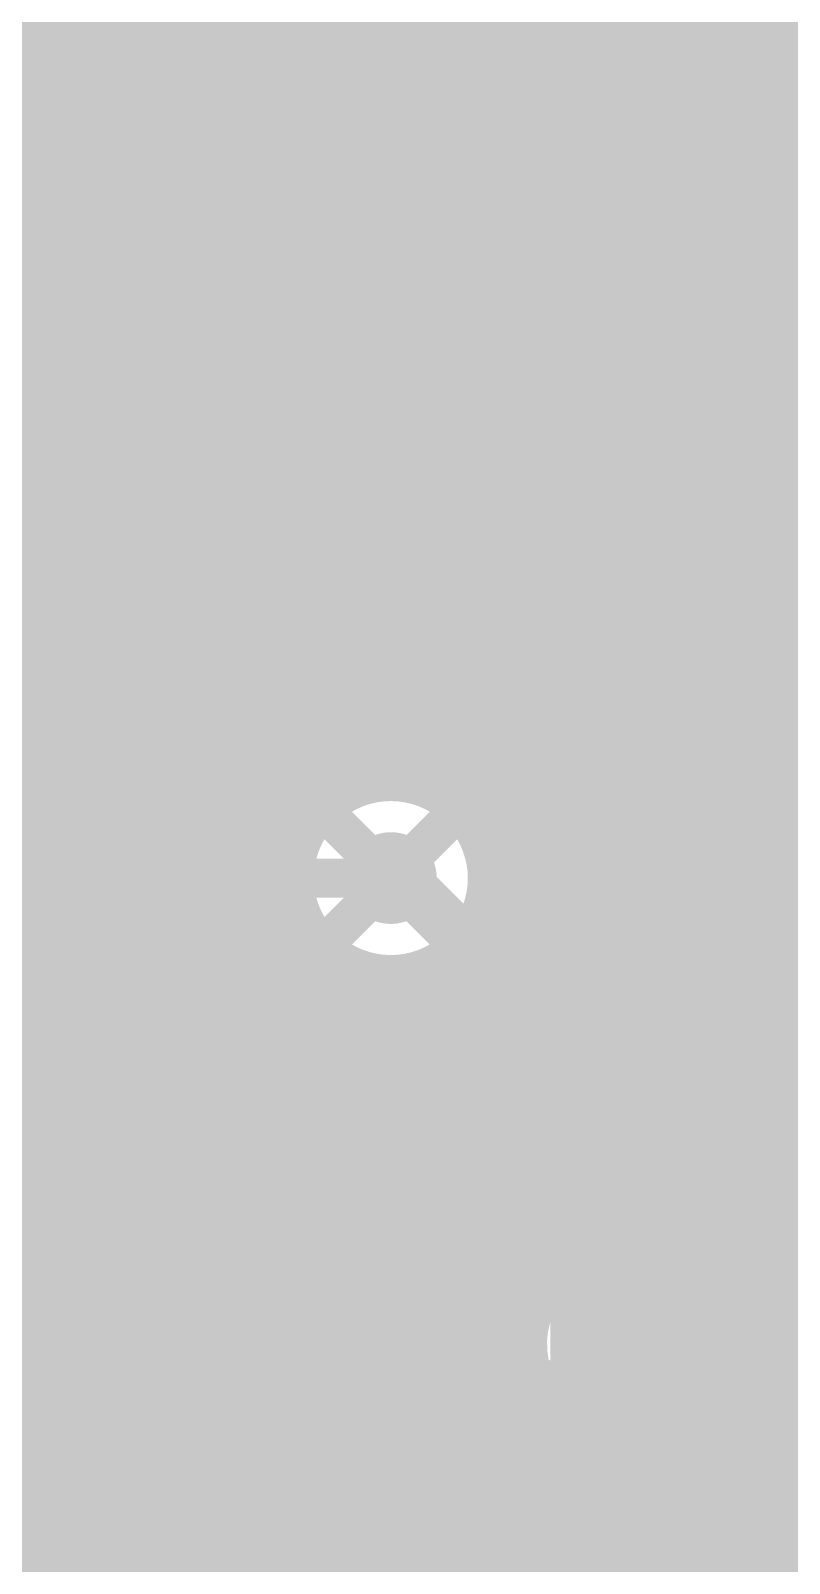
# Model space of a CAD drawing. Extents: x -3 to 92, y -53 to 125.
# Drawn here: x 41.21 to 46.16, y 48.74 to 58.75 of the extents above; entities that cross this region are included whole.
import ezdxf

# ---------------------------------------------------------------- set-up
doc = ezdxf.new("R2010")
doc.units = 0
doc.header["$MEASUREMENT"] = 0
doc.layers.get('0').update_dxf_attribs({"linetype": 'CONTINUOUS'})
for name, color, linetype in [('23-325-0_AST', 7, 'CONTINUOUS'), ('23-325-0_BOT', 7, 'CONTINUOUS'), ('23-325-0_DRD', 2, 'CONTINUOUS'), ('23-325-0_IN1', 4, 'CONTINUOUS'), ('23-325-0_IN2', 3, 'CONTINUOUS'), ('23-325-0_SMT', 10, 'CONTINUOUS'), ('23-325-0_SPT', 14, 'CONTINUOUS'), ('23-325-0_SST', 9, 'CONTINUOUS'), ('23-325-0_TOP', 12, 'CONTINUOUS'), ('THRUHOLE_TAP', 8, 'CONTINUOUS')]:
    doc.layers.add(name, color=color, linetype=linetype)

# ---------------------------------------------------------------- blocks, each defined once
blk = doc.blocks.new('ROUND_68')
at = {"const_width": 0.29972}
blk.add_lwpolyline([(-0.14986, 0, 1), (0.14986, 0, 1)], format="xyb", close=True, dxfattribs=at)
blk = doc.blocks.new('ROUND_78')
at = {"const_width": 0.29972}
blk.add_lwpolyline([(-0.14986, 0, 1), (0.14986, 0, 1)], format="xyb", close=True, dxfattribs=at)
blk = doc.blocks.new('ROUND_79')
at = {"const_width": 0.29972}
blk.add_lwpolyline([(-0.14986, 0, 1), (0.14986, 0, 1)], format="xyb", close=True, dxfattribs=at)
blk = doc.blocks.new('RECTANGLE_4')
blk.add_solid([(0.4826, 0.4064), (0.4826, -0.4064), (-0.4826, 0.4064), (-0.4826, -0.4064)])
blk = doc.blocks.new('ROUND_84')
at = {"const_width": 0.10033}
blk.add_lwpolyline([(-0.050164, 0, 1), (0.050164, 0, 1)], format="xyb", close=True, dxfattribs=at)

msp = doc.modelspace()

# ---------------------------------------------------------------- linework, layer by layer
at = {"layer": '23-325-0_AST', "const_width": 0.1524}
for points in [[(41.25468, 61.30544), (41.25468, 56.80456), (41.25468, 51.41468), (32.40532, 51.41468), (32.40532, 53.56352)], [(41.25468, 56.80456), (40.60444, 56.80456)], [(45.9105, 46.7995), (45.9105, 49.7205), (44.2722, 49.7205), (44.2722, 46.7995), (45.9105, 46.7995)], [(45.03674, 49.27346), (44.86656, 49.33188), (44.69892, 49.33188), (44.52874, 49.27346), (44.52874, 48.91786), (44.69892, 48.8569), (44.86656, 48.8569), (45.03674, 48.91786), (45.03674, 49.27346), (45.20692, 49.33188), (45.37456, 49.33188), (45.54474, 49.27346), (45.54474, 48.91786), (45.37456, 48.8569), (45.20692, 48.8569), (45.03674, 48.91786)]]:
    msp.add_lwpolyline(points, dxfattribs=at)
at = {"layer": '23-325-0_BOT', "const_width": 0.254}
for points in [[(41.275, 124.46), (41.275, 50.41646)], [(41.5036, 124.46), (41.5036, 46.101)], [(41.7322, 124.46), (41.7322, 46.101)], [(41.9608, 124.46), (41.9608, 46.101)], [(42.1894, 124.46), (42.1894, 49.68748)], [(42.418, 124.46), (42.418, 50.03038)], [(44.958, 80.772), (45.847, 79.883), (45.847, 51.562), (46.482, 50.927), (46.482, 45.72)], [(45.0088, 75.6412), (45.0088, 73.3552), (44.323, 72.6694), (44.323, 69.469), (45.339, 68.453), (45.339, 53.086), (44.069, 51.816), (44.069, 46.228), (43.18, 45.339)], [(44.2468, 68.8975), (44.2468, 52.63896)], [(44.4754, 68.6689), (44.4754, 52.86756)], [(42.6466, 68.46062), (42.6466, 50.1396)], [(44.704, 68.4403), (44.704, 53.09616)], [(42.8752, 68.27012), (42.8752, 50.8762)], [(44.8818, 68.2625), (44.8818, 53.27396)], [(43.1038, 65.85966), (43.1038, 53.6448)], [(44.0182, 65.85966), (44.0182, 53.6448)], [(43.3324, 65.70726), (43.3324, 53.79974)], [(43.561, 65.66408), (43.561, 53.84292)], [(43.7896, 65.70726), (43.7896, 53.79974)], [(44.8818, 58.7502), (40.7162, 58.7502)], [(44.8818, 58.5216), (40.7162, 58.5216)], [(44.8818, 58.293), (40.7162, 58.293)], [(44.8818, 58.0644), (40.7162, 58.0644)], [(44.8818, 57.8358), (40.7162, 57.8358)], [(44.8818, 57.6072), (40.7162, 57.6072)], [(44.8818, 57.3786), (40.7162, 57.3786)], [(44.8818, 57.15), (40.7162, 57.15)], [(44.8818, 56.9214), (40.7162, 56.9214)], [(44.8818, 56.6928), (40.7162, 56.6928)], [(44.8818, 56.4642), (40.7162, 56.4642)], [(44.8818, 56.2356), (40.7162, 56.2356)], [(44.8818, 56.007), (40.7162, 56.007)], [(44.8818, 55.7784), (40.7162, 55.7784)], [(44.8818, 55.5498), (40.7162, 55.5498)], [(44.8818, 55.3212), (40.7162, 55.3212)], [(44.8818, 55.0926), (40.7162, 55.0926)], [(44.8818, 54.864), (40.7162, 54.864)], [(44.8818, 54.6354), (40.7162, 54.6354)], [(44.8818, 54.4068), (40.7162, 54.4068)], [(44.8818, 54.1782), (40.7162, 54.1782)], [(44.8818, 53.9496), (40.7162, 53.9496)], [(43.18762, 53.721), (40.7162, 53.721)], [(44.8818, 53.721), (43.93184, 53.721)], [(42.99712, 53.4924), (40.7162, 53.4924)], [(44.8818, 53.4924), (44.12488, 53.4924)], [(42.93362, 53.2638), (40.7162, 53.2638)], [(44.8818, 53.27396), (43.74896, 52.14366)], [(44.8691, 53.2638), (44.18838, 53.2638)], [(42.95648, 53.0352), (40.7162, 53.0352)], [(44.6405, 53.0352), (44.16552, 53.0352)], [(43.0784, 52.8066), (40.7162, 52.8066)], [(43.1038, 52.77866), (43.1038, 51.0159)], [(44.0182, 52.77866), (44.0182, 52.41036)], [(44.4119, 52.8066), (44.04106, 52.8066)], [(44.1833, 52.578), (40.7162, 52.578)], [(43.3324, 52.62626), (43.3324, 51.04892)], [(43.561, 52.58308), (43.561, 50.99558)], [(43.7896, 52.62626), (43.7896, 52.18176)], [(45.3898, 52.4891), (44.5262, 51.6255)], [(45.3898, 52.4891), (45.3898, 51.562)], [(43.9547, 52.3494), (40.7162, 52.3494)], [(45.3898, 52.3494), (45.24756, 52.3494)], [(45.1612, 52.2605), (45.1612, 50.78984)], [(43.72864, 52.1208), (40.7162, 52.1208)], [(45.3898, 52.1208), (45.01896, 52.1208)], [(44.9326, 52.0319), (44.9326, 50.7746)], [(43.61688, 51.8922), (40.7162, 51.8922)], [(45.3898, 51.8922), (44.79036, 51.8922)], [(43.6118, 51.816), (43.6118, 50.97018)], [(44.704, 51.8033), (44.704, 50.66538)], [(43.6118, 51.6636), (40.7162, 51.6636)], [(45.3898, 51.6636), (44.56176, 51.6636)], [(44.5262, 51.6255), (44.5262, 50.45456)], [(45.3898, 51.562), (45.3898, 50.71618)], [(43.6118, 51.435), (40.7162, 51.435)], [(45.40758, 51.435), (44.5262, 51.435)], [(43.6118, 51.2064), (40.7162, 51.2064)], [(45.5549, 51.2064), (44.5262, 51.2064)], [(45.52696, 51.23434), (46.0248, 50.7365)], [(45.6184, 51.1429), (45.6184, 50.50028)], [(40.7162, 50.98796), (41.21658, 50.48758)], [(43.0149, 50.9778), (40.72636, 50.9778)], [(45.7835, 50.9778), (44.5262, 50.9778)], [(45.847, 50.9143), (45.847, 24.83358)], [(42.77106, 50.7492), (40.95496, 50.7492)], [(44.84878, 50.7492), (44.5262, 50.7492)], [(46.0121, 50.7492), (45.32122, 50.7492)], [(46.0248, 50.7365), (46.0248, 46.1518)], [(42.6847, 50.5206), (41.18356, 50.5206)], [(44.5643, 50.5206), (44.5262, 50.5206)], [(46.0248, 50.5206), (45.6057, 50.5206)], [(42.68978, 50.292), (41.33342, 50.292)], [(46.0248, 50.292), (45.70222, 50.292)], [(41.3512, 50.165), (41.3512, 46.101)], [(42.46372, 50.0634), (41.3512, 50.0634)], [(46.0248, 50.0634), (45.7073, 50.0634)], [(43.561, 49.84242), (43.561, 46.36516)], [(43.6118, 49.86782), (43.6118, 46.41596)], [(44.5262, 49.8729), (44.5262, 46.77156)], [(42.24782, 49.8348), (41.3512, 49.8348)], [(43.6118, 49.8348), (43.54322, 49.8348)], [(44.54906, 49.8348), (44.5262, 49.8348)], [(45.6184, 49.82972), (45.6184, 46.81728)], [(46.0248, 49.8348), (45.62094, 49.8348)], [(44.704, 49.66208), (44.704, 46.98238)], [(42.17416, 49.6062), (41.3512, 49.6062)], [(43.6118, 49.6062), (43.42384, 49.6062)], [(44.7929, 49.6062), (44.5262, 49.6062)], [(44.9326, 49.55286), (44.9326, 47.0916)], [(45.1612, 49.54016), (45.1612, 47.10684)], [(46.0248, 49.6062), (45.37456, 49.6062)], [(45.3898, 49.61382), (45.3898, 47.03318)], [(42.18686, 49.3776), (41.3512, 49.3776)], [(42.1894, 49.36998), (42.1894, 35.28314)], [(43.6118, 49.3776), (43.4086, 49.3776)], [(46.0248, 49.3776), (44.5262, 49.3776)], [(42.29608, 49.149), (41.3512, 49.149)], [(43.6118, 49.149), (43.29938, 49.149)], [(43.3324, 49.19472), (43.3324, 46.13656)], [(46.0248, 49.149), (44.5262, 49.149)], [(42.418, 49.02708), (42.418, 35.38982)], [(43.1038, 48.97882), (43.1038, 45.96384)], [(42.63898, 48.9204), (41.3512, 48.9204)], [(42.6466, 48.91786), (42.6466, 45.67428)], [(42.8752, 48.90516), (42.8752, 45.89018)], [(43.6118, 48.9204), (42.95648, 48.9204)], [(46.0248, 48.9204), (44.5262, 48.9204)], [(43.6118, 48.6918), (41.3512, 48.6918)], [(46.0248, 48.6918), (44.5262, 48.6918)]]:
    msp.add_lwpolyline(points, dxfattribs=at)
for points in [[(43.561, 53.84292, 0.4142136), (42.93108, 53.213)], [(44.19092, 53.213, 0.4142136), (43.561, 53.84292)], [(42.93108, 53.213, 0.4142136), (43.561, 52.58308)], [(43.561, 52.58308, 0.4142136), (44.19092, 53.213)], [(43.74642, 52.13858, 0.1989124), (43.6128, 51.816)], [(43.74642, 52.13858, 0.1989124), (43.6128, 51.816)], [(45.3898, 51.562, 0.1989124), (45.52371, 51.23871)], [(43.307, 51.04892, 0.4142136), (42.67708, 50.419)], [(43.307, 51.04892, 0.4142136), (42.67708, 50.419)], [(43.6118, 50.97018, 0.1269607), (43.307, 51.04884)], [(43.6118, 50.97018, 0.1269607), (43.307, 51.04884)], [(45.085, 50.79492, 0.2801821), (44.5262, 50.45456)], [(45.085, 50.79492, 0.2801821), (44.5262, 50.45456)], [(45.71492, 50.165, 0.4142136), (45.085, 50.79492)], [(45.71492, 50.165, 0.4142136), (45.085, 50.79492)], [(41.3512, 50.165, 0.1989124), (41.21729, 50.48829)], [(42.67708, 50.419, 0.1073158), (42.7338, 50.15776)], [(42.67708, 50.419, 0.1073158), (42.7338, 50.15776)], [(42.73296, 50.15738, 0.3838184), (42.16908, 49.53)], [(45.085, 49.53508, 0.4142136), (45.71492, 50.165)], [(45.085, 49.53508, 0.4142136), (45.71492, 50.165)], [(43.3705, 49.79162, 0.1014123), (43.61216, 49.86717)], [(43.3705, 49.79162, 0.1014123), (43.61216, 49.86717)], [(44.5262, 49.8729, 0.2792178), (45.085, 49.53508)], [(44.5262, 49.8729, 0.2792178), (45.085, 49.53508)], [(43.42892, 49.53, 0.1077395), (43.37176, 49.7922)], [(42.16908, 49.53, 0.4142136), (42.799, 48.90008)], [(42.799, 48.90008, 0.4142136), (43.42892, 49.53)]]:
    msp.add_lwpolyline(points, format="xyb", dxfattribs=at)
at = {"layer": '23-325-0_DRD', "const_width": 0.254}
for points in [[(44.196, 53.848), (42.926, 52.578)], [(44.196, 52.578), (42.926, 53.848)], [(43.942, 51.054), (42.672, 49.784)], [(43.942, 49.784), (42.672, 51.054)], [(43.942, 51.054), (42.672, 49.784)], [(43.942, 49.784), (42.672, 51.054)], [(43.942, 51.054), (42.672, 49.784)], [(43.942, 49.784), (42.672, 51.054)], [(45.72, 50.8), (44.45, 49.53)], [(45.72, 49.53), (44.45, 50.8)], [(45.72, 50.8), (44.45, 49.53)], [(45.72, 49.53), (44.45, 50.8)], [(43.434, 50.165), (42.164, 48.895)], [(43.434, 48.895), (42.164, 50.165)], [(43.434, 50.165), (42.164, 48.895)], [(43.434, 48.895), (42.164, 50.165)]]:
    msp.add_lwpolyline(points, dxfattribs=at)
at = {"layer": '23-325-0_IN1', "const_width": 0.254}
for points in [[(41.4782, 124.46), (41.4782, 51.0032)], [(41.7068, 124.46), (41.7068, 51.0032)], [(41.9354, 124.46), (41.9354, 51.0032)], [(42.164, 124.46), (42.164, 51.0032)], [(42.3926, 124.46), (42.3926, 51.0032)], [(42.6212, 124.46), (42.6212, 51.0032)], [(42.8498, 124.46), (42.8498, 51.0032)], [(44.2214, 124.46), (44.2214, 51.0032)], [(45.8216, 124.46), (45.8216, 51.0032)], [(41.2496, 109.05998), (41.2496, 51.0032)], [(44.45, 75.3491), (44.45, 51.0032)], [(45.593, 69.34962), (45.593, 51.0032)], [(44.6786, 69.2404), (44.6786, 51.0032)], [(44.9072, 69.11848), (44.9072, 51.0032)], [(45.1358, 69.09562), (45.1358, 51.0032)], [(45.3644, 69.15912), (45.3644, 51.0032)], [(43.0784, 65.8876), (43.0784, 53.61686)], [(43.9928, 65.83426), (43.9928, 53.6702)], [(43.307, 65.71742), (43.307, 53.78958)], [(43.5356, 65.66408), (43.5356, 53.84292)], [(43.7642, 65.6971), (43.7642, 53.8099)], [(46.0502, 61.1759), (46.0502, 50.99558)], [(46.2788, 60.93206), (46.2788, 50.88636)], [(74.65568, 58.7502), (39.3954, 58.7502)], [(74.56932, 58.5216), (39.3192, 58.5216)], [(74.57186, 58.293), (39.18966, 58.293)], [(74.66584, 58.0644), (38.98646, 58.0644)], [(74.94016, 57.8358), (38.63086, 57.8358)], [(86.36, 57.6072), (39.43096, 57.6072)], [(86.36, 57.3786), (39.43096, 57.3786)], [(86.36, 57.15), (39.43096, 57.15)], [(86.36, 56.9214), (39.43096, 56.9214)], [(86.36, 56.6928), (39.43096, 56.6928)], [(64.53378, 56.4642), (39.43096, 56.4642)], [(64.2493, 56.2356), (39.43096, 56.2356)], [(64.15278, 56.007), (39.43096, 56.007)], [(64.1477, 55.7784), (39.43096, 55.7784)], [(64.23406, 55.5498), (39.43096, 55.5498)], [(64.4779, 55.3212), (39.43096, 55.3212)], [(86.36, 55.0926), (29.77388, 55.0926)], [(86.36, 54.864), (29.58084, 54.864)], [(47.1424, 54.6354), (25.2603, 54.6354)], [(47.02048, 54.4068), (25.2603, 54.4068)], [(46.99762, 54.1782), (25.2603, 54.1782)], [(47.06112, 53.9496), (23.40356, 53.9496)], [(43.18762, 53.721), (23.40102, 53.721)], [(47.25162, 53.721), (43.93184, 53.721)], [(42.99712, 53.4924), (23.35022, 53.4924)], [(74.57694, 53.4924), (44.12488, 53.4924)], [(42.93362, 53.2638), (23.23846, 53.2638)], [(74.56424, 53.2638), (44.18838, 53.2638)], [(42.95648, 53.0352), (23.04288, 53.0352)], [(74.64044, 53.0352), (44.16552, 53.0352)], [(43.0784, 52.8066), (31.27248, 52.8066)], [(43.0784, 52.8066), (43.0784, 51.0032)], [(43.9928, 52.75326), (43.9928, 51.0032)], [(71.59498, 52.8066), (44.04106, 52.8066)], [(71.25208, 52.578), (31.61538, 52.578)], [(43.307, 52.63642), (43.307, 51.0032)], [(43.5356, 52.58308), (43.5356, 51.0032)], [(43.7642, 52.6161), (43.7642, 51.0032)], [(71.14286, 52.3494), (31.7246, 52.3494)], [(71.13016, 52.1208), (31.73984, 52.1208)], [(48.68672, 51.8922), (39.32428, 51.8922)], [(48.47082, 51.6636), (39.54018, 51.6636)], [(48.39716, 51.435), (39.61384, 51.435)], [(48.40986, 51.2064), (39.5986, 51.2064)], [(45.974, 51.0032), (39.5097, 51.0032)], [(48.51908, 50.9778), (46.12386, 50.9778)], [(42.68978, 50.546), (39.37, 50.546)], [(41.148, 50.546), (41.148, 39.69258)], [(41.3766, 50.546), (41.3766, 39.51986)], [(41.6052, 50.546), (41.6052, 35.33394)], [(41.8338, 50.546), (41.8338, 35.27552)], [(42.0624, 50.546), (42.0624, 35.15614)], [(42.291, 50.546), (42.291, 35.3441)], [(42.5196, 50.546), (42.5196, 35.40506)], [(44.58208, 50.546), (43.92422, 50.546)], [(44.1198, 50.546), (44.1198, 36.73094)], [(44.3484, 50.546), (44.3484, 36.8173)], [(45.974, 50.546), (45.58538, 50.546)], [(45.72, 50.546), (45.72, 30.353)], [(45.9486, 50.546), (45.9486, 46.05528)], [(45.974, 50.546), (45.974, 46.09084)], [(42.67962, 50.4698), (39.37, 50.4698)], [(44.53382, 50.4698), (43.93438, 50.4698)], [(45.974, 50.4698), (45.63618, 50.4698)], [(42.70248, 50.2412), (39.37, 50.2412)], [(44.46016, 50.2412), (43.91152, 50.2412)], [(45.974, 50.2412), (45.70984, 50.2412)], [(43.8912, 50.18278), (43.8912, 36.48456)], [(42.7482, 50.1269), (42.7482, 45.7962)], [(42.8244, 50.0126), (39.37, 50.0126)], [(44.47286, 50.0126), (43.78706, 50.0126)], [(45.974, 50.0126), (45.6946, 50.0126)], [(42.9768, 49.88306), (42.9768, 45.9359)], [(43.6626, 49.8983), (43.6626, 45.74286)], [(44.58208, 49.784), (39.37, 49.784)], [(43.2054, 49.7967), (43.2054, 45.96892)], [(43.434, 49.80178), (43.434, 45.91558)], [(44.577, 49.79162), (44.577, 36.81222)], [(45.974, 49.784), (45.58538, 49.784)], [(45.4914, 49.6824), (45.4914, 30.353)], [(44.92498, 49.5554), (39.37, 49.5554)], [(44.8056, 49.60112), (44.8056, 36.7157)], [(45.0342, 49.53762), (45.0342, 36.43122)], [(45.974, 49.5554), (45.24248, 49.5554)], [(45.2628, 49.56048), (45.2628, 30.353)], [(45.974, 49.3268), (39.37, 49.3268)], [(45.974, 49.0982), (39.37, 49.0982)], [(45.974, 48.8696), (39.37, 48.8696)], [(45.974, 48.641), (39.37, 48.641)]]:
    msp.add_lwpolyline(points, dxfattribs=at)
for points in [[(43.561, 53.84292, 0.4142136), (42.93108, 53.213)], [(44.19092, 53.213, 0.4142136), (43.561, 53.84292)], [(42.93108, 53.213, 0.4142136), (43.561, 52.58308)], [(43.561, 52.58308, 0.4142136), (44.19092, 53.213)], [(46.4312, 50.546, 0.4142136), (45.974, 51.0032)], [(42.68978, 50.546, 0.0507758), (42.67685, 50.419)], [(42.68978, 50.546, 0.0507758), (42.67685, 50.419)], [(43.93692, 50.419, 0.0507753), (43.92399, 50.54595)], [(43.93692, 50.419, 0.0507753), (43.92399, 50.54595)], [(44.58208, 50.546, 0.1635174), (44.45406, 50.165)], [(44.58208, 50.546, 0.1635174), (44.45406, 50.165)], [(45.71492, 50.165, 0.1641433), (45.58617, 50.5466)], [(45.71492, 50.165, 0.1641433), (45.58617, 50.5466)], [(42.67708, 50.419, 0.4142136), (43.307, 49.78908)], [(42.67708, 50.419, 0.4142136), (43.307, 49.78908)], [(43.307, 49.78908, 0.4142136), (43.93692, 50.419)], [(43.307, 49.78908, 0.4142136), (43.93692, 50.419)], [(44.45508, 50.165, 0.4142136), (45.085, 49.53508)], [(44.45508, 50.165, 0.4142136), (45.085, 49.53508)], [(45.085, 49.53508, 0.4142136), (45.71492, 50.165)], [(45.085, 49.53508, 0.4142136), (45.71492, 50.165)]]:
    msp.add_lwpolyline(points, format="xyb", dxfattribs=at)
at = {"layer": '23-325-0_IN2'}
for points, const_width in [([(35.56, 56.515), (35.56, 54.737), (36.068, 54.229), (47.625, 54.229)], 0.635), ([(15.24, 54.229), (18.796, 54.229), (20.701, 52.324), (25.273, 52.324), (26.162, 53.213), (43.561, 53.213)], 0.254), ([(71.755, 52.197), (31.115, 52.197)], 0.635), ([(38.989, 51.3588), (49.022, 51.3588)], 0.254)]:
    msp.add_lwpolyline(points, dxfattribs=dict(at, const_width=const_width))
at = {"layer": '23-325-0_SST', "const_width": 0.1524}
for points in [[(41.25468, 61.30544), (41.25468, 56.80456), (41.25468, 51.41468), (32.40532, 51.41468), (32.40532, 53.56352)], [(46.0883, 58.07456), (46.4439, 58.07456), (46.56328, 58.2422), (46.56328, 58.41238), (46.4439, 58.58256), (46.0883, 58.58256), (46.0883, 57.56656)], [(42.6593, 57.94756), (43.0149, 57.94756), (43.13428, 58.1152), (43.13428, 58.28538), (43.0149, 58.45556), (42.6593, 58.45556), (42.6593, 57.43956)], [(43.91406, 57.94756), (43.55846, 57.94756), (43.4975, 58.1152), (43.4975, 58.28538), (43.55846, 58.45556), (43.91406, 58.45556), (43.97248, 58.28538), (43.97248, 58.1152), (43.73626, 57.43956)], [(44.75226, 57.94756), (44.81068, 58.1152), (44.81068, 58.28538), (44.75226, 58.45556), (44.39666, 58.45556), (44.3357, 58.28538), (44.3357, 58.1152), (44.39666, 57.94756), (44.75226, 57.94756), (44.81068, 57.77738), (44.81068, 57.6072), (44.75226, 57.43956), (44.39666, 57.43956), (44.3357, 57.6072), (44.3357, 57.77738), (44.39666, 57.94756)], [(42.95648, 57.94756), (43.13428, 57.43956)], [(41.25468, 56.80456), (40.60444, 56.80456)], [(44.93006, 52.07508), (44.76242, 52.1335), (44.59224, 52.1335), (44.42206, 52.07508), (44.42206, 51.71948), (44.59224, 51.66106), (44.76242, 51.66106), (44.93006, 51.71948), (44.93006, 52.07508), (45.10024, 52.1335), (45.27042, 52.1335), (45.43806, 52.07508), (45.43806, 51.71948), (45.27042, 51.66106), (45.10024, 51.66106), (44.93006, 51.71948)], [(45.27042, 50.82286), (45.43806, 50.88128), (45.43806, 51.23688), (45.27042, 51.2953), (44.93006, 51.2953), (44.76242, 51.17846), (44.76242, 50.82286), (44.42206, 50.82286), (44.42206, 51.2953)], [(45.27042, 50.4571), (45.43806, 50.39868), (45.43806, 50.04308), (45.27042, 49.98466), (44.59224, 49.98466), (44.42206, 50.04308), (44.42206, 50.39868), (44.59224, 50.4571)], [(45.9105, 46.7995), (45.9105, 49.7205), (44.2722, 49.7205), (44.2722, 46.7995), (45.9105, 46.7995)]]:
    msp.add_lwpolyline(points, dxfattribs=at)
at = {"layer": '23-325-0_TOP', "const_width": 0.254}
for points in [[(41.56456, 47.6631), (41.56456, 92.74556), (42.164, 93.345), (43.1546, 93.345)], [(42.06494, 47.6631), (42.06494, 86.84006), (42.85488, 87.63), (43.1546, 87.63)], [(42.52214, 57.15), (42.52214, 50.09642)], [(57.5183, 57.15), (42.52214, 57.15)], [(42.6212, 57.15), (42.6212, 50.13452)], [(42.8498, 57.15), (42.8498, 50.15738)], [(43.0784, 57.15), (43.0784, 53.61686)], [(43.307, 57.15), (43.307, 53.78958)], [(43.5356, 57.15), (43.5356, 53.84292)], [(43.7642, 57.15), (43.7642, 53.8099)], [(43.9928, 57.15), (43.9928, 53.6702)], [(44.2214, 57.15), (44.2214, 53.32476)], [(44.45, 57.15), (44.45, 53.09616)], [(44.6786, 57.15), (44.6786, 52.83708)], [(44.9072, 57.15), (44.9072, 49.7078)], [(45.1358, 57.15), (45.1358, 49.7078)], [(45.3644, 57.15), (45.3644, 49.7078)], [(45.593, 57.15), (45.593, 49.7078)], [(45.8216, 57.15), (45.8216, 49.7078)], [(46.0502, 57.15), (46.0502, 46.1772)], [(46.2788, 57.15), (46.2788, 46.3169)], [(57.3151, 56.9468), (42.52214, 56.9468)], [(57.0865, 56.7182), (42.52214, 56.7182)], [(56.8579, 56.4896), (42.52214, 56.4896)], [(56.6293, 56.261), (42.52214, 56.261)], [(51.7017, 56.0324), (42.52214, 56.0324)], [(51.4731, 55.8038), (42.52214, 55.8038)], [(51.2445, 55.5752), (42.52214, 55.5752)], [(50.5968, 55.3466), (42.52214, 55.3466)], [(50.5968, 55.118), (42.52214, 55.118)], [(50.5968, 54.8894), (42.52214, 54.8894)], [(47.16526, 54.6608), (42.52214, 54.6608)], [(47.0281, 54.4322), (42.52214, 54.4322)], [(46.99508, 54.2036), (42.52214, 54.2036)], [(47.04842, 53.975), (42.52214, 53.975)], [(43.22572, 53.7464), (42.52214, 53.7464)], [(47.2186, 53.7464), (43.89628, 53.7464)], [(43.00982, 53.5178), (42.52214, 53.5178)], [(50.9778, 53.5178), (44.11218, 53.5178)], [(44.16806, 53.3781), (44.59478, 52.95138)], [(42.93616, 53.2892), (42.52214, 53.2892)], [(50.9778, 53.2892), (44.25696, 53.2892)], [(43.561, 53.213), (43.688, 53.213), (44.2722, 52.6288), (44.2722, 47.4472), (42.06494, 45.23994), (42.06494, 36.195)], [(42.94886, 53.0606), (42.52214, 53.0606)], [(49.5808, 53.0606), (44.48556, 53.0606)], [(43.05808, 52.832), (42.52214, 52.832)], [(43.0784, 52.8066), (43.0784, 50.09388)], [(49.5808, 52.832), (44.68114, 52.832)], [(43.40098, 52.6034), (42.52214, 52.6034)], [(43.307, 52.63642), (43.307, 49.90084)], [(43.5356, 52.58308), (43.5356, 47.35576)], [(43.6626, 52.5907), (43.815, 52.4383)], [(44.7294, 52.6288), (44.7294, 49.7078)], [(49.5808, 52.6034), (44.7294, 52.6034)], [(43.7642, 52.4891), (43.7642, 47.58436)], [(43.815, 52.3748), (42.52214, 52.3748)], [(43.815, 52.4383), (43.815, 47.63516)], [(49.5808, 52.3748), (44.7294, 52.3748)], [(43.815, 52.1462), (42.52214, 52.1462)], [(49.5808, 52.1462), (44.7294, 52.1462)], [(43.815, 51.9176), (42.52214, 51.9176)], [(48.7299, 51.9176), (44.7294, 51.9176)], [(43.815, 51.689), (42.52214, 51.689)], [(48.48606, 51.689), (44.7294, 51.689)], [(43.815, 51.4604), (42.52214, 51.4604)], [(48.3997, 51.4604), (44.7294, 51.4604)], [(43.815, 51.2318), (42.52214, 51.2318)], [(48.40478, 51.2318), (44.7294, 51.2318)], [(43.815, 51.0032), (42.52214, 51.0032)], [(48.5013, 51.0032), (44.7294, 51.0032)], [(43.815, 50.7746), (42.52214, 50.7746)], [(48.78578, 50.7746), (44.7294, 50.7746)], [(43.815, 50.546), (42.52214, 50.546)], [(49.8221, 50.546), (44.7294, 50.546)], [(43.307, 50.419), (43.561, 50.165), (43.561, 49.149), (43.0657, 48.6537), (43.0657, 47.6631)], [(43.0657, 47.6631), (43.0657, 48.6537), (43.561, 49.149), (43.561, 50.165), (43.307, 50.419)], [(43.307, 50.419), (43.561, 50.165), (43.561, 49.149), (43.0657, 48.6537), (43.0657, 47.6631)], [(43.815, 50.3174), (42.52214, 50.3174)], [(48.7172, 50.3174), (44.7294, 50.3174)], [(45.085, 50.165), (45.085, 48.9712)], [(45.085, 48.9712), (45.085, 50.165)], [(43.815, 50.0888), (43.08856, 50.0888)], [(48.7172, 50.0888), (44.7294, 50.0888)], [(43.815, 49.8602), (43.33494, 49.8602)], [(48.7172, 49.8602), (44.7294, 49.8602)], [(45.8978, 49.7078), (44.7294, 49.7078)], [(45.085, 49.7078), (45.085, 48.9712)], [(45.8978, 49.7078), (45.8978, 48.2854)], [(43.815, 49.6316), (43.4213, 49.6316)], [(48.7172, 49.6316), (45.8978, 49.6316)], [(42.799, 49.53), (42.56532, 49.29632), (42.56532, 47.6631)], [(42.799, 49.53), (42.56532, 49.29632), (42.56532, 47.6631)], [(43.815, 49.403), (43.41622, 49.403)], [(48.7172, 49.403), (45.8978, 49.403)], [(43.307, 49.15662), (43.307, 48.81626)], [(43.815, 49.1744), (43.3197, 49.1744)], [(48.7172, 49.1744), (45.8978, 49.1744)], [(43.02252, 48.94072), (43.02252, 48.87976)], [(43.02252, 48.94072), (43.02252, 48.87976)], [(43.815, 48.9458), (43.03522, 48.9458)], [(43.0784, 48.96612), (43.0784, 48.8823)], [(45.8978, 48.9712), (45.085, 48.9712)], [(48.7172, 48.9458), (45.8978, 48.9458)], [(43.815, 48.7172), (43.42384, 48.7172)], [(48.7172, 48.7172), (45.8978, 48.7172)]]:
    msp.add_lwpolyline(points, dxfattribs=at)
for points in [[(43.561, 53.84292, 0.4142136), (42.93108, 53.213)], [(44.16806, 53.3781, 0.3384108), (43.561, 53.84292)], [(42.93108, 53.213, 0.4142136), (43.561, 52.58308)], [(44.7294, 52.6288, 0.1989124), (44.59549, 52.95209)], [(43.561, 52.58308, 0.0404812), (43.6625, 52.59131)], [(42.799, 50.15992, 0.1141519), (42.52238, 50.09593)], [(43.42892, 49.53, 0.4142136), (42.799, 50.15992)], [(43.02252, 48.94072, 0.3115982), (43.42892, 49.53)], [(43.0657, 48.8823, 0.0230373), (43.02247, 48.88031)], [(43.5356, 48.4124, 0.4142136), (43.0657, 48.8823)]]:
    msp.add_lwpolyline(points, format="xyb", dxfattribs=at)

# ---------------------------------------------------------------- block references
at = {"layer": '23-325-0_BOT'}
for name, p in [('ROUND_68', (43.561, 53.213)), ('ROUND_78', (43.307, 50.419)), ('ROUND_78', (45.085, 50.165)), ('ROUND_68', (42.799, 49.53))]:
    msp.add_blockref(name, p, dxfattribs=at)
at = {"layer": '23-325-0_IN1'}
for name, p in [('ROUND_79', (43.561, 53.213)), ('ROUND_78', (43.307, 50.419)), ('ROUND_78', (45.085, 50.165)), ('ROUND_78', (42.799, 49.53))]:
    msp.add_blockref(name, p, dxfattribs=at)
at = {"layer": '23-325-0_IN2'}
for name, p in [('ROUND_68', (43.561, 53.213)), ('ROUND_78', (43.307, 50.419)), ('ROUND_78', (45.085, 50.165)), ('ROUND_78', (42.799, 49.53))]:
    msp.add_blockref(name, p, dxfattribs=at)
at = {"layer": '23-325-0_SMT'}
msp.add_blockref('RECTANGLE_4', (45.085, 48.9712), dxfattribs=at)
at = {"layer": '23-325-0_SPT'}
msp.add_blockref('RECTANGLE_4', (45.085, 48.9712), dxfattribs=at)
at = {"layer": '23-325-0_TOP'}
for name, p in [('ROUND_68', (43.561, 53.213)), ('ROUND_68', (43.307, 50.419)), ('ROUND_68', (45.085, 50.165)), ('ROUND_68', (42.799, 49.53)), ('RECTANGLE_4', (45.085, 48.9712))]:
    msp.add_blockref(name, p, dxfattribs=at)
at = {"layer": 'THRUHOLE_TAP'}
for p in [(43.561, 53.213), (43.307, 50.419), (45.085, 50.165), (42.799, 49.53)]:
    msp.add_blockref('ROUND_84', p, dxfattribs=at)

doc.saveas('drawing.dxf')
